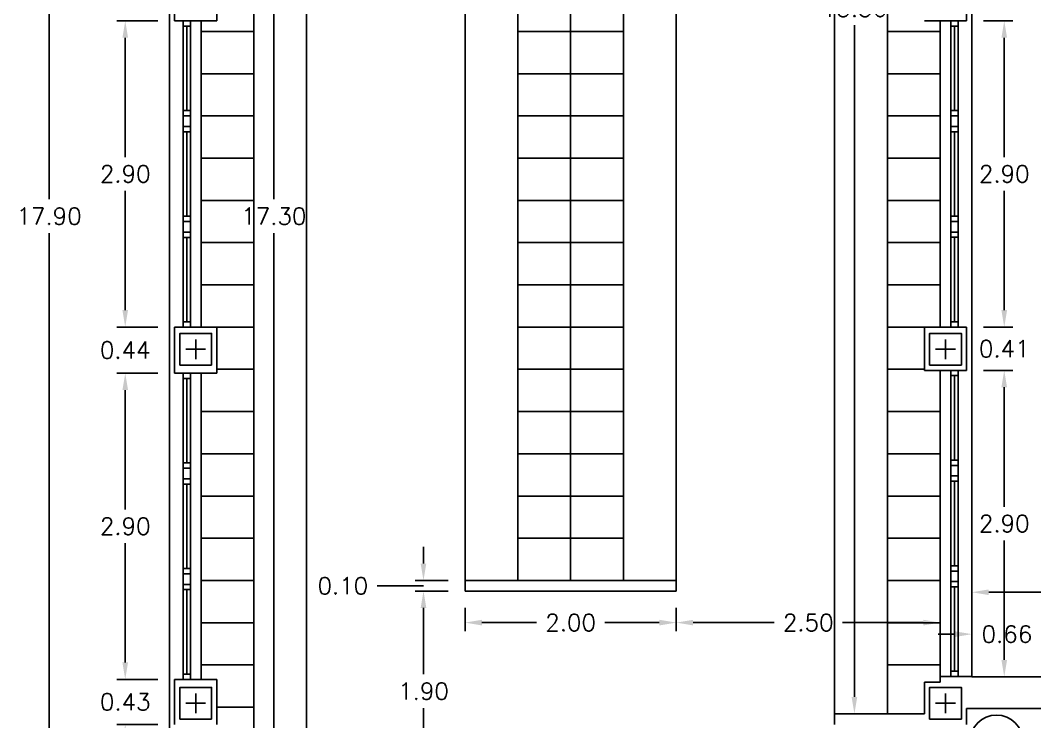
# Model space of a CAD drawing. Header units: millimetres. Extents: x 221.2 to 305.3, y 141.3 to 200.7.
# Drawn here: x 248.94 to 258.55, y 180.33 to 186.97 of the extents above; entities that cross this region are included whole.
import ezdxf

# ---------------------------------------------------------------- set-up
doc = ezdxf.new("R2010")
doc.units = ezdxf.units.MM
for name, color, linetype in [('COTAS', 7, 'Continuous'), ('LINEA', 3, 'Continuous'), ('MUROS', 2, 'Continuous'), ('PILARES', 2, 'Continuous'), ('PUERTAS', 3, 'Continuous'), ('VENTANAS', 9, 'Continuous')]:
    doc.layers.add(name, color=color, linetype=linetype)
doc.styles.get("Standard").update_dxf_attribs({"font": 'romans.shx'})
doc.dimstyles.new('ANTONIO', dxfattribs={"dimscale": 0.1, "dimtxt": 1.6, "dimasz": 1.6, "dimexe": 0.8, "dimexo": 1.6, "dimgap": 0.8, "dimtad": 0, "dimtih": 1, "dimtoh": 1, "dimzin": 0, "dimdsep": 46, "dimtxsty": 'Standard', "dimcen": 0.5, "dimclrd": 1, "dimclre": 1, "dimclrt": 7, "dimadec": 0, "dimazin": 0, "dimtfac": 1, "dimtofl": 0, "dimtmove": 0, "dimatfit": 3, "dimfxl": 1, "dimtolj": 1, "dimtzin": 0, "dimarcsym": 0})

# ---------------------------------------------------------------- blocks, each defined once
blk = doc.blocks.new('*D55')
at = {"layer": 'COTAS', "color": 1, "linetype": 'Continuous', "lineweight": -2, "ltscale": 0.07}
for p, q in [((250.2458, 186.9643), (249.8582, 186.9643)), ((249.9382, 186.8043), (249.9382, 185.6743)), ((249.9382, 184.2243), (249.9382, 185.3543)), ((250.2458, 184.0643), (249.8582, 184.0643))]:
    blk.add_line(p, q, dxfattribs=at)
at = {"layer": 'COTAS', "color": 1}
for points in [[(249.9648, 186.8043), (249.9115, 186.8043), (249.9382, 186.9643)], [(249.9115, 184.2243), (249.9648, 184.2243), (249.9382, 184.0643)]]:
    blk.add_solid(points, dxfattribs=at)
at = {"layer": 'Defpoints', "color": 0}
for p in [(250.4058, 186.9643), (249.9382, 184.0643), (250.4058, 184.0643)]:
    blk.add_point(p, dxfattribs=at)
at = {"layer": 'COTAS', "color": 7, "insert": (249.9382, 185.5143), "char_height": 0.16, "attachment_point": 5}
blk.add_mtext('\\A1;2.90', dxfattribs=at)
blk = doc.blocks.new('*D56')
at = {"layer": 'COTAS', "color": 1, "linetype": 'Continuous', "lineweight": -2, "ltscale": 0.07}
for p, q in [((250.2458, 183.628), (249.8582, 183.628)), ((249.9382, 183.468), (249.9382, 182.3378)), ((249.9382, 180.8876), (249.9382, 182.0178)), ((250.2458, 180.7276), (249.8582, 180.7276))]:
    blk.add_line(p, q, dxfattribs=at)
at = {"layer": 'COTAS', "color": 1}
for points in [[(249.9648, 183.468), (249.9115, 183.468), (249.9382, 183.628)], [(249.9115, 180.8876), (249.9648, 180.8876), (249.9382, 180.7276)]]:
    blk.add_solid(points, dxfattribs=at)
at = {"layer": 'Defpoints', "color": 0}
for p in [(250.4058, 183.628), (249.9382, 180.7276), (250.4058, 180.7276)]:
    blk.add_point(p, dxfattribs=at)
at = {"layer": 'COTAS', "color": 7, "insert": (249.9382, 182.1778), "char_height": 0.16, "attachment_point": 5}
blk.add_mtext('\\A1;2.90', dxfattribs=at)
blk = doc.blocks.new('*D70')
at = {"layer": 'COTAS', "color": 1, "linetype": 'Continuous', "lineweight": -2, "ltscale": 0.07}
for p, q in [((257.9558, 180.9116), (257.9558, 181.2357)), ((258.6197, 180.9116), (258.6197, 181.2357)), ((257.7958, 181.1557), (257.6358, 181.1557)), ((258.7797, 181.1557), (258.9397, 181.1557))]:
    blk.add_line(p, q, dxfattribs=at)
at = {"layer": 'COTAS', "color": 1}
for points in [[(257.7958, 181.129), (257.7958, 181.1823), (257.9558, 181.1557)], [(258.7797, 181.1823), (258.7797, 181.129), (258.6197, 181.1557)]]:
    blk.add_solid(points, dxfattribs=at)
at = {"layer": 'Defpoints', "color": 0}
for p in [(257.9558, 181.1557), (257.9558, 180.7516), (258.6197, 180.7516)]:
    blk.add_point(p, dxfattribs=at)
at = {"layer": 'COTAS', "color": 7, "insert": (258.2877, 181.1557), "char_height": 0.16, "attachment_point": 5}
blk.add_mtext('\\A1;0.66', dxfattribs=at)
blk = doc.blocks.new('*D76')
at = {"layer": 'COTAS', "color": 1, "linetype": 'Continuous', "lineweight": -2, "ltscale": 0.07}
for p, q in [((250.1958, 194.0643), (249.137, 194.0643)), ((249.217, 193.9043), (249.217, 185.2741)), ((249.217, 176.3239), (249.217, 184.9541)), ((250.1958, 176.1639), (249.137, 176.1639))]:
    blk.add_line(p, q, dxfattribs=at)
at = {"layer": 'COTAS', "color": 1}
for points in [[(249.2437, 193.9043), (249.1903, 193.9043), (249.217, 194.0643)], [(249.1903, 176.3239), (249.2437, 176.3239), (249.217, 176.1639)]]:
    blk.add_solid(points, dxfattribs=at)
at = {"layer": 'Defpoints', "color": 0}
for p in [(250.3558, 194.0643), (249.217, 176.1639), (250.3558, 176.1639)]:
    blk.add_point(p, dxfattribs=at)
at = {"layer": 'COTAS', "color": 7, "insert": (249.217, 185.1141), "char_height": 0.16, "attachment_point": 5}
blk.add_mtext('\\A1;17.90', dxfattribs=at)
blk = doc.blocks.new('*D121')
at = {"layer": 'COTAS', "color": 1, "linetype": 'Continuous', "lineweight": -2, "ltscale": 0.07}
for p, q in [((253.1558, 181.4039), (253.1558, 181.1852)), ((255.1558, 181.4039), (255.1558, 181.1852)), ((253.3158, 181.2652), (253.832, 181.2652)), ((254.9958, 181.2652), (254.4796, 181.2652))]:
    blk.add_line(p, q, dxfattribs=at)
at = {"layer": 'COTAS', "color": 1}
for points in [[(253.3158, 181.2918), (253.3158, 181.2385), (253.1558, 181.2652)], [(254.9958, 181.2385), (254.9958, 181.2918), (255.1558, 181.2652)]]:
    blk.add_solid(points, dxfattribs=at)
at = {"layer": 'Defpoints', "color": 0}
for p in [(253.1558, 181.5639), (255.1558, 181.5639), (255.1558, 181.2652)]:
    blk.add_point(p, dxfattribs=at)
at = {"layer": 'COTAS', "color": 7, "insert": (254.1558, 181.2652), "char_height": 0.16, "attachment_point": 5}
blk.add_mtext('\\A1;2.00', dxfattribs=at)
blk = doc.blocks.new('*D122')
at = {"layer": 'COTAS', "color": 1, "linetype": 'Continuous', "lineweight": -2, "ltscale": 0.07}
for p, q in [((255.1558, 181.4039), (255.1558, 181.1852)), ((257.6558, 180.8616), (257.6558, 181.3452)), ((255.3158, 181.2652), (256.082, 181.2652)), ((257.4958, 181.2652), (256.7296, 181.2652))]:
    blk.add_line(p, q, dxfattribs=at)
at = {"layer": 'COTAS', "color": 1}
for points in [[(255.3158, 181.2918), (255.3158, 181.2385), (255.1558, 181.2652)], [(257.4958, 181.2385), (257.4958, 181.2918), (257.6558, 181.2652)]]:
    blk.add_solid(points, dxfattribs=at)
at = {"layer": 'Defpoints', "color": 0}
for p in [(255.1558, 181.5639), (257.6558, 181.2652), (257.6558, 180.7016)]:
    blk.add_point(p, dxfattribs=at)
at = {"layer": 'COTAS', "color": 7, "insert": (256.4058, 181.2652), "char_height": 0.16, "attachment_point": 5}
blk.add_mtext('\\A1;2.50', dxfattribs=at)
blk = doc.blocks.new('*D123')
at = {"layer": 'COTAS', "color": 1, "linetype": 'Continuous', "lineweight": -2, "ltscale": 0.07}
for p, q in [((256.9958, 193.7643), (256.7634, 193.7643)), ((256.8434, 193.6043), (256.8434, 187.243)), ((256.8434, 180.5616), (256.8434, 186.923)), ((256.9958, 180.4016), (256.7634, 180.4016))]:
    blk.add_line(p, q, dxfattribs=at)
at = {"layer": 'COTAS', "color": 1}
for points in [[(256.87, 193.6043), (256.8167, 193.6043), (256.8434, 193.7643)], [(256.8167, 180.5616), (256.87, 180.5616), (256.8434, 180.4016)]]:
    blk.add_solid(points, dxfattribs=at)
at = {"layer": 'Defpoints', "color": 0}
for p in [(257.1558, 193.7643), (256.8434, 180.4016), (257.1558, 180.4016)]:
    blk.add_point(p, dxfattribs=at)
at = {"layer": 'COTAS', "color": 7, "insert": (256.8434, 187.083), "char_height": 0.16, "attachment_point": 5}
blk.add_mtext('\\A1;13.36', dxfattribs=at)
blk = doc.blocks.new('*D124')
at = {"layer": 'COTAS', "color": 1, "linetype": 'Continuous', "lineweight": -2, "ltscale": 0.07}
for p, q in [((251.4958, 193.7643), (251.2657, 193.7643)), ((251.3457, 193.6043), (251.3457, 185.2741)), ((251.3457, 176.6239), (251.3457, 184.9541)), ((251.4958, 176.4639), (251.2657, 176.4639))]:
    blk.add_line(p, q, dxfattribs=at)
at = {"layer": 'COTAS', "color": 1}
for points in [[(251.3724, 193.6043), (251.319, 193.6043), (251.3457, 193.7643)], [(251.319, 176.6239), (251.3724, 176.6239), (251.3457, 176.4639)]]:
    blk.add_solid(points, dxfattribs=at)
at = {"layer": 'Defpoints', "color": 0}
for p in [(251.6558, 193.7643), (251.3457, 176.4639), (251.6558, 176.4639)]:
    blk.add_point(p, dxfattribs=at)
at = {"layer": 'COTAS', "color": 7, "insert": (251.3457, 185.1141), "char_height": 0.16, "attachment_point": 5}
blk.add_mtext('\\A1;17.30', dxfattribs=at)
blk = doc.blocks.new('*D129')
at = {"layer": 'COTAS', "color": 1, "linetype": 'Continuous', "lineweight": -2, "ltscale": 0.07}
for p, q in [((252.9958, 181.5639), (252.6826, 181.5639)), ((252.7626, 181.4039), (252.7626, 180.7759)), ((252.7626, 179.8279), (252.7626, 180.4559)), ((253.0584, 179.6679), (252.6826, 179.6679))]:
    blk.add_line(p, q, dxfattribs=at)
at = {"layer": 'COTAS', "color": 1}
for points in [[(252.7892, 181.4039), (252.7359, 181.4039), (252.7626, 181.5639)], [(252.7359, 179.8279), (252.7892, 179.8279), (252.7626, 179.6679)]]:
    blk.add_solid(points, dxfattribs=at)
at = {"layer": 'Defpoints', "color": 0}
for p in [(252.7626, 181.5639), (253.1558, 181.5639), (253.2184, 179.6679)]:
    blk.add_point(p, dxfattribs=at)
at = {"layer": 'COTAS', "color": 7, "insert": (252.7626, 180.6159), "char_height": 0.16, "attachment_point": 5}
blk.add_mtext('\\A1;1.90', dxfattribs=at)
blk = doc.blocks.new('*D130')
at = {"layer": 'COTAS', "color": 1, "linetype": 'Continuous', "lineweight": -2, "ltscale": 0.07}
for p, q in [((252.7626, 181.8239), (252.7626, 181.9839)), ((252.9958, 181.6639), (252.6826, 181.6639)), ((252.3226, 181.6139), (252.4826, 181.6139)), ((252.4826, 181.6139), (252.7626, 181.6139)), ((252.9958, 181.5639), (252.6826, 181.5639)), ((252.7626, 181.4039), (252.7626, 181.2439))]:
    blk.add_line(p, q, dxfattribs=at)
at = {"layer": 'COTAS', "color": 1}
for points in [[(252.7359, 181.8239), (252.7892, 181.8239), (252.7626, 181.6639)], [(252.7892, 181.4039), (252.7359, 181.4039), (252.7626, 181.5639)]]:
    blk.add_solid(points, dxfattribs=at)
at = {"layer": 'Defpoints', "color": 0}
for p in [(252.7626, 181.6639), (253.1558, 181.6639), (253.1558, 181.5639)]:
    blk.add_point(p, dxfattribs=at)
at = {"layer": 'COTAS', "color": 7, "insert": (251.9988, 181.6139), "char_height": 0.16, "attachment_point": 5}
blk.add_mtext('\\A1;0.10', dxfattribs=at)
blk = doc.blocks.new('*D132')
at = {"layer": 'COTAS', "color": 1, "linetype": 'Continuous', "lineweight": -2, "ltscale": 0.07}
for p, q in [((257.9558, 180.9116), (257.9558, 181.6326)), ((270.3204, 180.9116), (270.3204, 181.6326)), ((258.1158, 181.5526), (263.7496, 181.5526)), ((270.1604, 181.5526), (264.5267, 181.5526))]:
    blk.add_line(p, q, dxfattribs=at)
at = {"layer": 'COTAS', "color": 1}
for points in [[(258.1158, 181.5792), (258.1158, 181.5259), (257.9558, 181.5526)], [(270.1604, 181.5259), (270.1604, 181.5792), (270.3204, 181.5526)]]:
    blk.add_solid(points, dxfattribs=at)
at = {"layer": 'Defpoints', "color": 0}
for p in [(270.3204, 181.5526), (257.9558, 180.7516), (270.3204, 180.7516)]:
    blk.add_point(p, dxfattribs=at)
at = {"layer": 'COTAS', "color": 7, "insert": (264.1381, 181.5526), "char_height": 0.16, "attachment_point": 5}
blk.add_mtext('\\A1;12.36', dxfattribs=at)
blk = doc.blocks.new('*D133')
at = {"layer": 'COTAS', "color": 1, "linetype": 'Continuous', "lineweight": -2, "ltscale": 0.07}
for p, q in [((258.0658, 183.6543), (258.342, 183.6543)), ((258.262, 183.4943), (258.262, 182.363)), ((258.262, 180.9116), (258.262, 182.043)), ((258.1158, 180.7516), (258.342, 180.7516))]:
    blk.add_line(p, q, dxfattribs=at)
at = {"layer": 'COTAS', "color": 1}
for points in [[(258.2887, 183.4943), (258.2353, 183.4943), (258.262, 183.6543)], [(258.2353, 180.9116), (258.2887, 180.9116), (258.262, 180.7516)]]:
    blk.add_solid(points, dxfattribs=at)
at = {"layer": 'Defpoints', "color": 0}
for p in [(257.9058, 183.6543), (258.262, 183.6543), (257.9558, 180.7516)]:
    blk.add_point(p, dxfattribs=at)
at = {"layer": 'COTAS', "color": 7, "insert": (258.262, 182.203), "char_height": 0.16, "attachment_point": 5}
blk.add_mtext('\\A1;2.90', dxfattribs=at)
blk = doc.blocks.new('*D134')
at = {"layer": 'COTAS', "color": 1, "linetype": 'Continuous', "lineweight": -2, "ltscale": 0.07}
for p, q in [((258.0658, 186.9643), (258.342, 186.9643)), ((258.262, 186.8043), (258.262, 185.6743)), ((258.262, 184.2243), (258.262, 185.3543)), ((258.0658, 184.0643), (258.342, 184.0643))]:
    blk.add_line(p, q, dxfattribs=at)
at = {"layer": 'COTAS', "color": 1}
for points in [[(258.2887, 186.8043), (258.2353, 186.8043), (258.262, 186.9643)], [(258.2353, 184.2243), (258.2887, 184.2243), (258.262, 184.0643)]]:
    blk.add_solid(points, dxfattribs=at)
at = {"layer": 'Defpoints', "color": 0}
for p in [(257.9058, 186.9643), (258.262, 186.9643), (257.9058, 184.0643)]:
    blk.add_point(p, dxfattribs=at)
at = {"layer": 'COTAS', "color": 7, "insert": (258.262, 185.5143), "char_height": 0.16, "attachment_point": 5}
blk.add_mtext('\\A1;2.90', dxfattribs=at)
blk = doc.blocks.new('*D140')
at = {"layer": 'COTAS', "color": 1, "linetype": 'Continuous', "lineweight": -2, "ltscale": 0.07}
for p, q in [((249.9382, 187.5443), (249.9382, 187.7043)), ((250.2458, 187.3843), (249.8582, 187.3843)), ((250.2458, 186.9643), (249.8582, 186.9643)), ((249.9382, 186.8043), (249.9382, 186.6443))]:
    blk.add_line(p, q, dxfattribs=at)
at = {"layer": 'COTAS', "color": 1}
for points in [[(249.9115, 187.5443), (249.9648, 187.5443), (249.9382, 187.3843)], [(249.9648, 186.8043), (249.9115, 186.8043), (249.9382, 186.9643)]]:
    blk.add_solid(points, dxfattribs=at)
at = {"layer": 'Defpoints', "color": 0}
for p in [(250.4058, 187.3843), (249.9382, 186.9643), (250.4058, 186.9643)]:
    blk.add_point(p, dxfattribs=at)
at = {"layer": 'COTAS', "color": 7, "insert": (249.9382, 187.1743), "char_height": 0.16, "attachment_point": 5}
blk.add_mtext('\\A1;0.42', dxfattribs=at)
blk = doc.blocks.new('*D141')
at = {"layer": 'COTAS', "color": 1, "linetype": 'Continuous', "lineweight": -2, "ltscale": 0.07}
for p, q in [((249.9382, 184.2243), (249.9382, 184.3843)), ((250.2458, 184.0643), (249.8582, 184.0643)), ((250.2458, 183.628), (249.8582, 183.628)), ((249.9382, 183.468), (249.9382, 183.308))]:
    blk.add_line(p, q, dxfattribs=at)
at = {"layer": 'COTAS', "color": 1}
for points in [[(249.9115, 184.2243), (249.9648, 184.2243), (249.9382, 184.0643)], [(249.9648, 183.468), (249.9115, 183.468), (249.9382, 183.628)]]:
    blk.add_solid(points, dxfattribs=at)
at = {"layer": 'Defpoints', "color": 0}
for p in [(250.4058, 184.0643), (249.9382, 183.628), (250.4058, 183.628)]:
    blk.add_point(p, dxfattribs=at)
at = {"layer": 'COTAS', "color": 7, "insert": (249.9382, 183.8461), "char_height": 0.16, "attachment_point": 5}
blk.add_mtext('\\A1;0.44', dxfattribs=at)
blk = doc.blocks.new('*D142')
at = {"layer": 'COTAS', "color": 1, "linetype": 'Continuous', "lineweight": -2, "ltscale": 0.07}
for p, q in [((249.9382, 180.8876), (249.9382, 181.0476)), ((250.2458, 180.7276), (249.8582, 180.7276)), ((250.2458, 180.3016), (249.8582, 180.3016)), ((249.9382, 180.1416), (249.9382, 179.9816))]:
    blk.add_line(p, q, dxfattribs=at)
at = {"layer": 'COTAS', "color": 1}
for points in [[(249.9115, 180.8876), (249.9648, 180.8876), (249.9382, 180.7276)], [(249.9648, 180.1416), (249.9115, 180.1416), (249.9382, 180.3016)]]:
    blk.add_solid(points, dxfattribs=at)
at = {"layer": 'Defpoints', "color": 0}
for p in [(250.4058, 180.7276), (249.9382, 180.3016), (250.4058, 180.3016)]:
    blk.add_point(p, dxfattribs=at)
at = {"layer": 'COTAS', "color": 7, "insert": (249.9382, 180.5146), "char_height": 0.16, "attachment_point": 5}
blk.add_mtext('\\A1;0.43', dxfattribs=at)
blk = doc.blocks.new('*D160')
at = {"layer": 'COTAS', "color": 1, "linetype": 'Continuous', "lineweight": -2, "ltscale": 0.07}
for p, q in [((258.262, 187.5443), (258.262, 187.7043)), ((258.0658, 187.3843), (258.342, 187.3843)), ((258.0658, 186.9643), (258.342, 186.9643)), ((258.262, 186.8043), (258.262, 186.6443))]:
    blk.add_line(p, q, dxfattribs=at)
at = {"layer": 'COTAS', "color": 1}
for points in [[(258.2353, 187.5443), (258.2887, 187.5443), (258.262, 187.3843)], [(258.2887, 186.8043), (258.2353, 186.8043), (258.262, 186.9643)]]:
    blk.add_solid(points, dxfattribs=at)
at = {"layer": 'Defpoints', "color": 0}
for p in [(257.9058, 187.3843), (257.9058, 186.9643), (258.262, 186.9643)]:
    blk.add_point(p, dxfattribs=at)
at = {"layer": 'COTAS', "color": 7, "insert": (258.262, 187.1743), "char_height": 0.16, "attachment_point": 5}
blk.add_mtext('\\A1;0.42', dxfattribs=at)
blk = doc.blocks.new('*D161')
at = {"layer": 'COTAS', "color": 1, "linetype": 'Continuous', "lineweight": -2, "ltscale": 0.07}
for p, q in [((258.262, 184.2243), (258.262, 184.3843)), ((258.0658, 184.0643), (258.342, 184.0643)), ((258.0658, 183.6543), (258.342, 183.6543)), ((258.262, 183.4943), (258.262, 183.3343))]:
    blk.add_line(p, q, dxfattribs=at)
at = {"layer": 'COTAS', "color": 1}
for points in [[(258.2353, 184.2243), (258.2887, 184.2243), (258.262, 184.0643)], [(258.2887, 183.4943), (258.2353, 183.4943), (258.262, 183.6543)]]:
    blk.add_solid(points, dxfattribs=at)
at = {"layer": 'Defpoints', "color": 0}
for p in [(257.9058, 184.0643), (257.9058, 183.6543), (258.262, 183.6543)]:
    blk.add_point(p, dxfattribs=at)
at = {"layer": 'COTAS', "color": 7, "insert": (258.262, 183.8593), "char_height": 0.16, "attachment_point": 5}
blk.add_mtext('\\A1;0.41', dxfattribs=at)
blk = doc.blocks.new('A$C64186889')
at = {"layer": 'PILARES', "linetype": 'Continuous', "ltscale": 0.07}
for p, q in [((0.15, 0.2435), (0.15, 0.0565)), ((0.2435, 0.15), (0.0565, 0.15))]:
    blk.add_line(p, q, dxfattribs=at)
blk.add_lwpolyline([(0, 0), (0.3, 0), (0.3, 0.3), (0, 0.3)], close=True, dxfattribs=at)

msp = doc.modelspace()

# ---------------------------------------------------------------- linework, layer by layer
at = {"linetype": 'Continuous'}
for p, q in [((251.1558, 176.4639), (251.1558, 193.7643)), ((251.6558, 176.4639), (251.6558, 193.7643)), ((253.1558, 193.7643), (253.1558, 181.6639)), ((253.6558, 193.7643), (253.6558, 181.6639)), ((254.1558, 193.7643), (254.1558, 181.6639)), ((254.6558, 193.7643), (254.6558, 181.6639)), ((255.1558, 193.7643), (255.1558, 181.6639)), ((256.6558, 193.7643), (256.6558, 180.4016)), ((257.1558, 193.7643), (257.1558, 180.4016)), ((253.6558, 186.8639), (254.6558, 186.8639)), ((253.6558, 186.4639), (254.6558, 186.4639)), ((253.6558, 186.0639), (254.6558, 186.0639)), ((253.6558, 185.6639), (254.6558, 185.6639)), ((253.6558, 185.2639), (254.6558, 185.2639)), ((253.6558, 184.8639), (254.6558, 184.8639)), ((253.6558, 184.4639), (254.6558, 184.4639)), ((253.6558, 184.0639), (254.6558, 184.0639)), ((253.6558, 183.6639), (254.6558, 183.6639)), ((253.6558, 183.2639), (254.6558, 183.2639)), ((253.6558, 182.8639), (254.6558, 182.8639)), ((253.6558, 182.4639), (254.6558, 182.4639)), ((253.6558, 182.0639), (254.6558, 182.0639))]:
    msp.add_line(p, q, dxfattribs=at)
for p, q in [((251.1558, 186.8639), (250.6558, 186.8639)), ((257.1558, 186.8639), (257.6558, 186.8639)), ((251.1558, 186.4639), (250.6558, 186.4639)), ((257.1558, 186.4639), (257.6558, 186.4639)), ((251.1558, 186.0639), (250.6558, 186.0639)), ((257.1558, 186.0639), (257.6558, 186.0639)), ((251.1558, 185.6639), (250.6558, 185.6639)), ((257.1558, 185.6639), (257.6558, 185.6639)), ((251.1558, 185.2639), (250.6558, 185.2639)), ((257.1558, 185.2639), (257.6558, 185.2639)), ((251.1558, 184.8639), (250.6558, 184.8639)), ((257.1558, 184.8639), (257.6558, 184.8639)), ((251.1558, 184.4639), (250.6558, 184.4639)), ((257.1558, 184.4639), (257.6558, 184.4639)), ((251.1558, 184.0639), (250.6558, 184.0639)), ((257.1558, 184.0639), (257.6558, 184.0639)), ((251.1558, 183.6639), (250.8058, 183.6639)), ((257.1558, 183.6639), (257.5058, 183.6639)), ((251.1558, 183.2639), (250.6558, 183.2639)), ((257.1558, 183.2639), (257.6558, 183.2639)), ((251.1558, 182.8639), (250.6558, 182.8639)), ((257.1558, 182.8639), (257.6558, 182.8639)), ((251.1558, 182.4639), (250.6558, 182.4639)), ((257.1558, 182.4639), (257.6558, 182.4639)), ((251.1558, 182.0639), (250.6558, 182.0639)), ((257.1558, 182.0639), (257.6558, 182.0639)), ((251.1558, 181.6639), (250.6558, 181.6639)), ((257.1558, 181.6639), (257.6558, 181.6639)), ((251.1558, 181.2639), (250.6558, 181.2639)), ((257.1558, 181.2639), (257.6558, 181.2639)), ((251.1558, 180.8639), (250.6558, 180.8639)), ((257.1558, 180.8639), (257.6558, 180.8639)), ((251.1558, 180.4639), (250.8058, 180.4639))]:
    msp.add_line(p, q)
at = {"layer": 'LINEA', "linetype": 'Continuous', "ltscale": 0.07}
for p, q in [((250.3558, 177.4012), (250.3558, 193.6043)), ((257.9558, 193.6043), (257.9558, 180.7516)), ((250.6558, 186.9643), (250.6558, 184.0643)), ((257.6558, 186.9643), (257.6558, 184.0643)), ((250.6558, 180.7276), (250.6558, 183.628)), ((257.6558, 183.6539), (257.6558, 180.7539))]:
    msp.add_line(p, q, dxfattribs=at)
at = {"layer": 'MUROS'}
for p, q in [((250.4058, 186.9643), (250.4058, 187.3843)), ((257.9058, 187.3843), (257.9058, 186.9643)), ((250.4058, 183.628), (250.4058, 184.0643)), ((253.1558, 181.6639), (255.1558, 181.6639)), ((253.1558, 181.5639), (253.1558, 181.6639)), ((255.1558, 181.6639), (255.1558, 181.5639)), ((253.1558, 181.5639), (255.1558, 181.5639)), ((250.4058, 180.3016), (250.4058, 180.7276)), ((257.5058, 180.7016), (257.5058, 180.4016)), ((257.6558, 180.7539), (257.6558, 180.7016)), ((257.9558, 180.7539), (257.9558, 180.7516)), ((257.9558, 180.7516), (258.6197, 180.7516)), ((257.9058, 180.4516), (258.6197, 180.4516)), ((256.6558, 180.4016), (257.5058, 180.4016)), ((256.6558, 180.3016), (256.6558, 180.4016))]:
    msp.add_line(p, q, dxfattribs=at)
at = {"layer": 'MUROS', "linetype": 'Continuous', "ltscale": 0.07}
for p, q in [((250.8058, 186.9643), (250.8058, 187.3843)), ((250.4058, 186.9643), (250.8058, 186.9643)), ((257.9058, 186.9643), (257.5058, 186.9643)), ((250.8058, 184.0643), (250.4058, 184.0643)), ((250.8058, 183.628), (250.8058, 184.0643)), ((257.5058, 183.6543), (257.5058, 184.0643)), ((257.5058, 184.0643), (257.9058, 184.0643)), ((257.9058, 184.0643), (257.9058, 183.6543)), ((250.4058, 183.628), (250.8058, 183.628)), ((257.9058, 183.6543), (257.5058, 183.6543)), ((250.4058, 180.7276), (250.8058, 180.7276)), ((250.8058, 180.3016), (250.8058, 180.7276)), ((257.6558, 180.7016), (257.5058, 180.7016)), ((257.9558, 180.7539), (257.6558, 180.7539)), ((257.9058, 180.4516), (257.9058, 180.3016))]:
    msp.add_line(p, q, dxfattribs=at)
at = {"layer": 'PUERTAS'}
msp.add_circle((258.1885, 180.1398), 0.25, dxfattribs=at)
at = {"layer": 'VENTANAS', "linetype": 'Continuous', "ltscale": 0.07}
for p, q in [((250.4858, 184.0639), (250.4858, 186.9643)), ((250.5558, 184.0639), (250.5558, 186.9643)), ((257.7558, 184.0643), (257.7558, 186.9647)), ((257.8258, 184.0643), (257.8258, 186.9647)), ((250.5558, 186.9143), (250.4858, 186.9143)), ((250.5208, 186.1139), (250.5208, 186.9143)), ((257.8258, 186.9147), (257.7558, 186.9147)), ((257.7908, 186.1143), (257.7908, 186.9147)), ((250.5558, 186.1139), (250.4858, 186.1139)), ((257.8258, 186.1143), (257.7558, 186.1143)), ((250.5558, 186.0639), (250.4858, 186.0639)), ((257.8258, 186.0643), (257.7558, 186.0643)), ((250.5558, 185.9639), (250.4858, 185.9639)), ((250.5558, 185.9139), (250.4858, 185.9139)), ((250.5208, 185.1139), (250.5208, 185.9139)), ((257.8258, 185.9643), (257.7558, 185.9643)), ((257.8258, 185.9143), (257.7558, 185.9143)), ((257.7908, 185.1143), (257.7908, 185.9143)), ((250.5558, 185.1139), (250.4858, 185.1139)), ((257.8258, 185.1143), (257.7558, 185.1143)), ((250.5558, 185.0639), (250.4858, 185.0639)), ((257.8258, 185.0643), (257.7558, 185.0643)), ((250.5558, 184.9639), (250.4858, 184.9639)), ((257.8258, 184.9643), (257.7558, 184.9643)), ((250.5558, 184.9139), (250.4858, 184.9139)), ((250.5208, 184.1139), (250.5208, 184.9139)), ((257.8258, 184.9143), (257.7558, 184.9143)), ((257.7908, 184.1143), (257.7908, 184.9143)), ((250.5558, 184.1139), (250.4858, 184.1139)), ((257.8258, 184.1143), (257.7558, 184.1143)), ((250.4858, 180.7276), (250.4858, 183.628)), ((250.5558, 183.578), (250.4858, 183.578)), ((250.5208, 182.7776), (250.5208, 183.578)), ((250.5558, 180.7276), (250.5558, 183.628)), ((257.7558, 180.7539), (257.7558, 183.6543)), ((257.8258, 183.6043), (257.7558, 183.6043)), ((257.7908, 182.8039), (257.7908, 183.6043)), ((257.8258, 180.7539), (257.8258, 183.6543)), ((250.5558, 182.7776), (250.4858, 182.7776)), ((250.5558, 182.7276), (250.4858, 182.7276)), ((257.8258, 182.8039), (257.7558, 182.8039)), ((257.8258, 182.7539), (257.7558, 182.7539)), ((250.5558, 182.6276), (250.4858, 182.6276)), ((257.8258, 182.6539), (257.7558, 182.6539)), ((250.5558, 182.5776), (250.4858, 182.5776)), ((250.5208, 181.7776), (250.5208, 182.5776)), ((257.8258, 182.6039), (257.7558, 182.6039)), ((257.7908, 181.8039), (257.7908, 182.6039)), ((250.5558, 181.7776), (250.4858, 181.7776)), ((257.8258, 181.8039), (257.7558, 181.8039)), ((257.8258, 181.7539), (257.7558, 181.7539)), ((250.5558, 181.7276), (250.4858, 181.7276)), ((257.8258, 181.6539), (257.7558, 181.6539)), ((250.5558, 181.6276), (250.4858, 181.6276)), ((250.5558, 181.5776), (250.4858, 181.5776)), ((250.5208, 180.7776), (250.5208, 181.5776)), ((257.8258, 181.6039), (257.7558, 181.6039)), ((257.7908, 180.8039), (257.7908, 181.6039)), ((257.8258, 180.8039), (257.7558, 180.8039)), ((250.5558, 180.7776), (250.4858, 180.7776))]:
    msp.add_line(p, q, dxfattribs=at)

# ---------------------------------------------------------------- block references
at = {"layer": 'PILARES', "linetype": 'Continuous', "ltscale": 0.07, "xscale": -1}
for p in [(250.7558, 183.7043), (250.7558, 183.7043), (250.7558, 180.3516)]:
    msp.add_blockref('A$C64186889', p, dxfattribs=at)
at = {"layer": 'PILARES', "linetype": 'Continuous', "ltscale": 0.07}
for p in [(257.5558, 183.7043), (257.5558, 180.3516)]:
    msp.add_blockref('A$C64186889', p, dxfattribs=at)

# ---------------------------------------------------------------- dimensions: what is measured, and where the dimension line sits
at = {"layer": 'COTAS', "linetype": 'Continuous', "ltscale": 0.07}
for base, p1, p2, picture, middle in [((249.217, 176.1639), (250.3558, 194.0643), (250.3558, 176.1639), '*D76', (249.217, 185.1141)), ((251.3457, 176.4639), (251.6558, 193.7643), (251.6558, 176.4639), '*D124', (251.3457, 185.1141)), ((256.8434, 180.4016), (257.1558, 193.7643), (257.1558, 180.4016), '*D123', (256.8434, 187.083)), ((258.262, 183.6543), (257.9558, 180.7516), (257.9058, 183.6543), '*D133', (258.262, 182.203))]:
    dim = msp.add_linear_dim(base=base, p1=p1, p2=p2, angle=90, dimstyle='ANTONIO', dxfattribs=at)
    dim.commit()
    dim.dimension.update_dxf_attribs({"geometry": picture, "text_midpoint": middle})
for base, p1, p2, picture, middle in [((249.9382, 186.9643), (250.4058, 187.3843), (250.4058, 186.9643), '*D140', (249.9382, 187.1743)), ((258.262, 186.9643), (257.9058, 187.3843), (257.9058, 186.9643), '*D160', (258.262, 187.1743)), ((249.9382, 184.0643), (250.4058, 186.9643), (250.4058, 184.0643), '*D55', (249.9382, 185.5143)), ((258.262, 186.9643), (257.9058, 184.0643), (257.9058, 186.9643), '*D134', (258.262, 185.5143)), ((249.9382, 183.628), (250.4058, 184.0643), (250.4058, 183.628), '*D141', (249.9382, 183.8461)), ((258.262, 183.6543), (257.9058, 184.0643), (257.9058, 183.6543), '*D161', (258.262, 183.8593)), ((249.9382, 180.7276), (250.4058, 183.628), (250.4058, 180.7276), '*D56', (249.9382, 182.1778)), ((252.7626, 181.6639), (253.1558, 181.5639), (253.1558, 181.6639), '*D130', (252.2426, 181.6139)), ((252.7626, 181.5639), (253.2184, 179.6679), (253.1558, 181.5639), '*D129', (252.7626, 180.6159)), ((249.9382, 180.3016), (250.4058, 180.7276), (250.4058, 180.3016), '*D142', (249.9382, 180.5146))]:
    dim = msp.add_linear_dim(base=base, p1=p1, p2=p2, angle=90, dimstyle='ANTONIO', override={"dimtmove": 1}, dxfattribs=at)
    dim.commit()
    dim.dimension.update_dxf_attribs({"geometry": picture, "text_midpoint": middle})
for base, p1, p2, picture, middle in [((270.3204, 181.5526), (257.9558, 180.7516), (270.3204, 180.7516), '*D132', (264.1381, 181.5526)), ((255.1558, 181.2652), (253.1558, 181.5639), (255.1558, 181.5639), '*D121', (254.1558, 181.2652))]:
    dim = msp.add_linear_dim(base=base, p1=p1, p2=p2, dimstyle='ANTONIO', dxfattribs=at)
    dim.commit()
    dim.dimension.update_dxf_attribs({"geometry": picture, "text_midpoint": middle})
for base, p1, p2, picture, middle in [((257.6558, 181.2652), (255.1558, 181.5639), (257.6558, 180.7016), '*D122', (256.4058, 181.2652)), ((257.9558, 181.1557), (258.6197, 180.7516), (257.9558, 180.7516), '*D70', (258.2877, 181.1557))]:
    dim = msp.add_linear_dim(base=base, p1=p1, p2=p2, dimstyle='ANTONIO', override={"dimtmove": 1}, dxfattribs=at)
    dim.commit()
    dim.dimension.update_dxf_attribs({"geometry": picture, "text_midpoint": middle})

doc.saveas('drawing.dxf')
